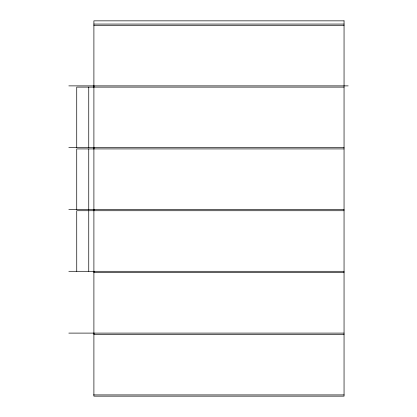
<?xml version="1.0" encoding="UTF-8"?>
<svg xmlns="http://www.w3.org/2000/svg" width="417" height="417" viewBox="0 0 417 417"><rect width="100%" height="100%" fill="white"/><g stroke="black" fill="none" stroke-linecap="round" stroke-linejoin="round"><path stroke-width="0.63" d="M93.898 333.105L93.898 334.34L344.051 334.34M93.898 271.3L93.898 272.536L344.051 272.536M93.898 209.49L93.898 210.726L344.051 210.726M93.898 148.916L93.898 147.681M93.898 87.111L93.898 85.876M93.898 24.066L344.051 24.066M93.898 25.301L344.051 25.301M68.831 85.876L348.169 85.876M344.051 87.111L76.728 87.111L76.728 147.681M68.831 147.681L344.051 147.681M344.051 148.916L76.728 148.916L76.728 209.49M68.831 209.49L344.051 209.49M93.742 210.726L76.728 210.726L76.744 271.3M68.831 271.3L344.051 271.3M68.831 333.105L344.051 333.105M93.554 394.915L344.051 394.915M88.748 87.111L88.748 147.681M88.748 148.916L88.748 209.49M88.748 210.726L88.748 271.3M344.051 20.85L93.898 20.85L93.898 396.15L344.051 396.15L344.051 20.85"/></g></svg>
